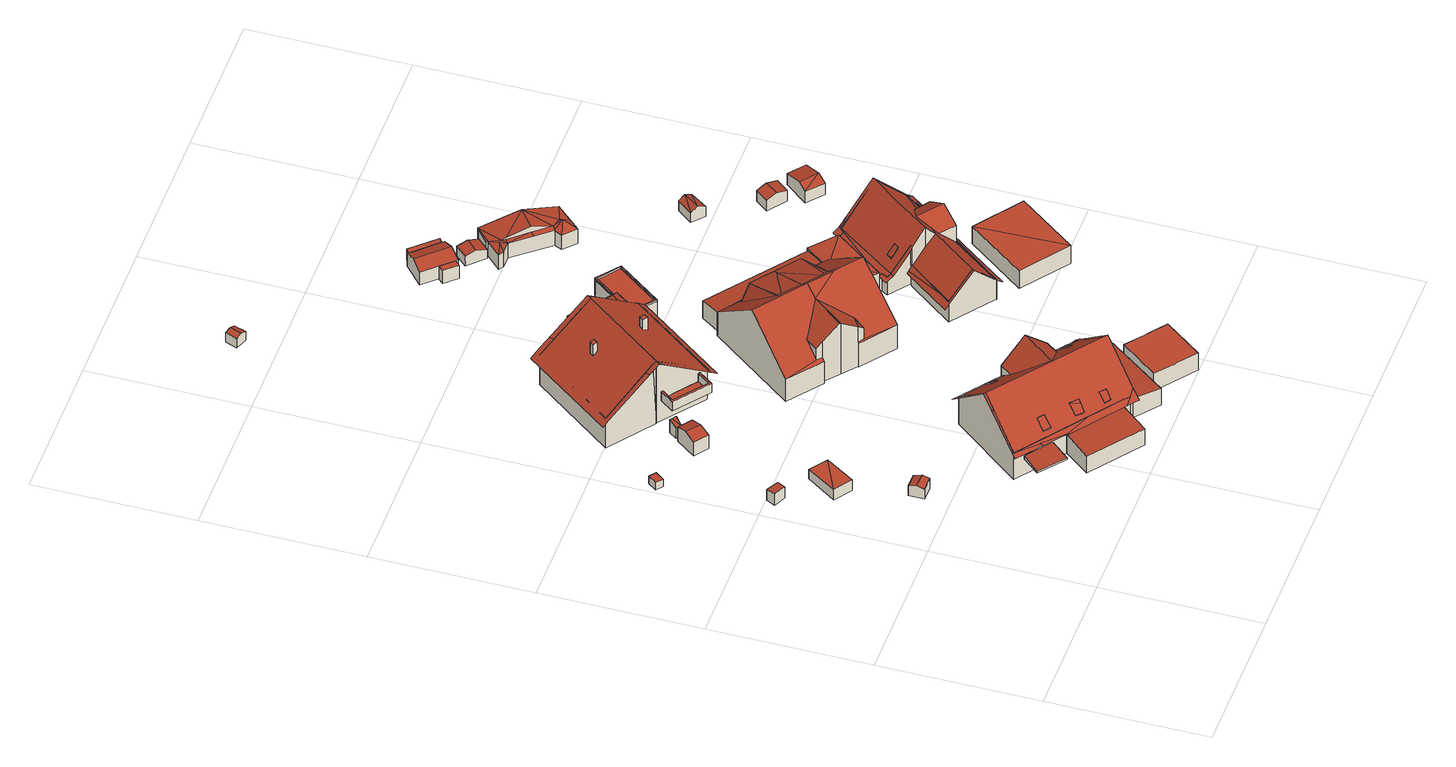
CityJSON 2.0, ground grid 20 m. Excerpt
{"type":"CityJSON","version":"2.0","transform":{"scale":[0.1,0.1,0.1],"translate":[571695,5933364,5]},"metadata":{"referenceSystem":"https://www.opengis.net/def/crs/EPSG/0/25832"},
"CityObjects":{
"building1":{"type":"Building","attributes":{"Grundfläche 2D":"1.970966","Grundhöhe NN":"5.361"},"geometry":[{"type":"Solid","lod":"3","boundaries":[[[[0,1,2,3]],[[4,5,3,2]],[[5,6,0,3]],[[6,7,1,0]],[[7,4,2,1]],[[7,6,5,4]]]],"semantics":{"surfaces":[{"type":"RoofSurface"},{"type":"WallSurface"},{"type":"GroundSurface"}],"values":[[0,1,1,1,1,2]]}}]},
"building2":{"type":"Building","attributes":{"Grundfläche 2D":"3.475276","Grundhöhe NN":"5.376"},"geometry":[{"type":"Solid","lod":"3","boundaries":[[[[8,9,10,11]],[[12,8,11,13]],[[13,11,10,14,15]],[[12,13,15,16]],[[9,8,12,16,17]],[[10,9,17,14]],[[15,14,17,16]]]],"semantics":{"surfaces":[{"type":"RoofSurface"},{"type":"WallSurface"},{"type":"GroundSurface"}],"values":[[0,0,1,1,1,1,2]]}}]},
"building3":{"type":"Building","attributes":{"Grundfläche 2D":"1.311684","Grundhöhe NN":"5.467"},"geometry":[{"type":"Solid","lod":"3","boundaries":[[[[18,19,20,21]],[[22,23,21,20]],[[23,24,18,21]],[[24,25,19,18]],[[25,22,20,19]],[[25,24,23,22]]]],"semantics":{"surfaces":[{"type":"RoofSurface"},{"type":"WallSurface"},{"type":"GroundSurface"}],"values":[[0,1,1,1,1,2]]}}]},
"building4":{"type":"Building","attributes":{"Grundfläche 2D":"12.090921","Grundhöhe NN":"5.355"},"geometry":[{"type":"Solid","lod":"3","boundaries":[[[[26,27,28]],[[26,28,29]],[[30,31,28,27]],[[31,32,29,28]],[[32,33,26,29]],[[33,30,27,26]],[[33,32,31,30]]]],"semantics":{"surfaces":[{"type":"RoofSurface"},{"type":"WallSurface"},{"type":"GroundSurface"}],"values":[[0,0,1,1,1,1,2]]}}]},
"building5":{"type":"Building","attributes":{"Grundfläche 2D":"11.364719","Grundhöhe NN":"7.847"},"geometry":[{"type":"Solid","lod":"3","boundaries":[[[[34,35,36,37]],[[35,34,38,39]],[[36,35,39,40]],[[37,36,40,41]],[[34,37,41,38]],[[39,38,41,40]]]],"semantics":{"surfaces":[{"type":"RoofSurface"},{"type":"WallSurface"},{"type":"GroundSurface"}],"values":[[0,1,1,1,1,2]]}}]},
"building6":{"type":"Building","attributes":{"Grundfläche 2D":"32.351547","Grundhöhe NN":"5.558"},"geometry":[{"type":"Solid","lod":"3","boundaries":[[[[42,43,44,45]],[[46,47,45,44]],[[47,48,42,45]],[[48,49,43,42]],[[49,46,44,43]],[[49,48,47,46]]]],"semantics":{"surfaces":[{"type":"RoofSurface"},{"type":"WallSurface"},{"type":"GroundSurface"}],"values":[[0,1,1,1,1,2]]}}]},
"building7":{"type":"Building","attributes":{"Grundfläche 2D":"6.487422","Grundhöhe NN":"5.343"},"geometry":[{"type":"Solid","lod":"3","boundaries":[[[[50,51,52,53]],[[54,50,53,55]],[[55,53,52,56,57]],[[54,55,57,58]],[[51,50,54,58,59]],[[52,51,59,56]],[[57,56,59,58]]]],"semantics":{"surfaces":[{"type":"RoofSurface"},{"type":"WallSurface"},{"type":"GroundSurface"}],"values":[[0,0,1,1,1,1,2]]}}]},
"building8":{"type":"Building","attributes":{"Grundfläche 2D":"1.043243","Grundhöhe NN":"5.343"},"children":["building8-1","building8-2"],"geometry":[{"type":"Solid","lod":"3","boundaries":[[[[60,61,62,63]],[[64,60,63,65]],[[66,67,63,62]],[[67,68,65,63]],[[68,69,64,65]],[[69,70,60,64]],[[60,70,71,66,62,61]],[[70,69,68,67,66,71]]]],"semantics":{"surfaces":[{"type":"RoofSurface"},{"type":"WallSurface"},{"type":"GroundSurface"}],"values":[[0,0,1,1,1,1,1,2]]}}]},
"building8-1":{"type":"BuildingInstallation","parents":["building8"],"geometry":[{"type":"MultiSurface","lod":"3","boundaries":[[[72,73,74,75,76,77,78,79]],[[80,81,73,72,82]],[[73,81,83,74]],[[74,83,84,75]],[[75,84,85,76]],[[86,87,77,76,85]],[[87,88,78,77]],[[79,78,88,89]],[[72,79,89,82]],[[81,80,90,91,86,85,84,83]]],"semantics":{"surfaces":[{"type":"RoofSurface"},{"type":"WallSurface"},{"type":"OuterCeilingSurface"}],"values":[0,1,1,1,1,1,1,1,1,2]}}]},
"building8-2":{"type":"BuildingInstallation","parents":["building8"],"geometry":[{"type":"MultiSurface","lod":"3","boundaries":[[[82,89,88,87]],[[87,86,80,82]],[[80,86,91,90]]],"semantics":{"surfaces":[{"type":"RoofSurface"},{"type":"WallSurface"},{"type":"OuterCeilingSurface"}],"values":[0,1,2]}}]},
"building9":{"type":"Building","attributes":{"Grundfläche 2D":"223.887274","Grundhöhe NN":"5.484"},"children":["building9-1","building9-2","building9-3","building9-4","building9-5"],"geometry":[{"type":"Solid","lod":"3","boundaries":[[[[92,93,94,95,96,97]],[[98,94,93,99,100]],[[101,102,103,104,105,106,107,108,109,110,111]],[[102,103,102,101]],[[101,102,101,111]],[[112,103,102,101,111,113,114]],[[107,106,105,104,115,116,117,118,119],[120,100,99,92,97,96,121]],[[122,123,124,125,126,127,128]],[[121,96,95]],[[92,99,93]],[[120,98,100]],[[98,120,121,95,94]],[[101,129,130,131]],[[132,101,131,133]],[[129,134,135,130]],[[102,132,133,136]],[[102,136,137,123,138]],[[127,126,139,105,138,123,122,128]],[[140,139,141,142]],[[139,126,141]],[[143,140,142,144]],[[134,106,143,144,135]],[[124,123,137,145]],[[125,124,145,146]],[[146,141,126,125]],[[133,131,130,135,144,142,141,146,145,137,136]],[[109,108,107,106,134]],[[109,134,110]],[[110,134,129,101,113,111]],[[132,102,103,112,114,113,101]],[[102,138,105,104,103]],[[143,106,107,119,118,117,116,115,104,105,139,140]]]],"semantics":{"surfaces":[{"type":"RoofSurface"},{"type":"WallSurface"},{"type":"GroundSurface"}],"values":[[0,0,0,0,0,0,0,0,1,1,1,1,1,1,1,1,1,1,1,1,1,1,1,1,1,2,0,0,0,0,0,0]]}}]},
"building9-1":{"type":"BuildingInstallation","parents":["building9"],"geometry":[{"type":"MultiSurface","lod":"3","boundaries":[[[147,148,149,150,151,152]],[[150,153,154,152,151]],[[148,155,156,149]],[[156,153,150,149]],[[152,154,157,147]],[[148,147,157,155]]],"semantics":{"surfaces":[{"type":"RoofSurface"},{"type":"WallSurface"}],"values":[0,1,1,1,1,1]}}]},
"building9-2":{"type":"BuildingInstallation","parents":["building9"],"geometry":[{"type":"MultiSurface","lod":"3","boundaries":[[[158,159,160,161]],[[158,161,162]],[[163,164,161,160]],[[162,161,164,165]],[[165,166,158,162]],[[166,167,159,158]],[[163,160,159,167]]],"semantics":{"surfaces":[{"type":"RoofSurface"},{"type":"WallSurface"}],"values":[0,0,1,1,1,1,1]}}]},
"building9-3":{"type":"BuildingInstallation","parents":["building9"],"geometry":[{"type":"MultiSurface","lod":"3","boundaries":[[[168,169,170,171]],[[170,169,172,173]],[[171,170,173,174]],[[168,171,174,175]],[[168,175,172,169]]],"semantics":{"surfaces":[{"type":"RoofSurface"},{"type":"WallSurface"}],"values":[0,1,1,1,1]}}]},
"building9-4":{"type":"BuildingInstallation","parents":["building9"],"geometry":[{"type":"MultiSurface","lod":"3","boundaries":[[[176,177,178,179]],[[179,178,180,181]],[[176,179,181,182]],[[177,176,182,183]],[[178,177,183,180]]],"semantics":{"surfaces":[{"type":"RoofSurface"},{"type":"WallSurface"}],"values":[0,1,1,1,1]}}]},
"building9-5":{"type":"BuildingInstallation","parents":["building9"],"geometry":[{"type":"MultiSurface","lod":"3","boundaries":[[[184,185,186,187]],[[187,186,188,189]],[[184,187,189,190]],[[185,184,190,191]],[[186,185,191,188]]],"semantics":{"surfaces":[{"type":"RoofSurface"},{"type":"WallSurface"}],"values":[0,1,1,1,1]}}]},
"building10":{"type":"Building","attributes":{"Grundfläche 2D":"118.333789","Grundhöhe NN":"5.332"},"children":["building10-1"],"geometry":[{"type":"Solid","lod":"3","boundaries":[[[[192,193,194,195,196,197,198,199,200]],[[201,202,203,204]],[[205,206,203,202]],[[207,208,206,205]],[[209,203,206,208]],[[204,203,209]],[[197,196,195,210,211,212]],[[213,214,197,212,215]],[[216,213,215,217]],[[218,216,217,210]],[[210,195,218]],[[207,205,202,201,219,220]],[[208,207,220,221]],[[204,209,208,221,222]],[[201,204,222,219]],[[217,215,212,211,210]],[[221,220,219,222]],[[197,214,213,216,218,195,194,193,192,200,199,198]]]],"semantics":{"surfaces":[{"type":"RoofSurface"},{"type":"WallSurface"},{"type":"GroundSurface"}],"values":[[0,0,0,0,0,0,1,1,1,1,1,1,1,1,1,2,2,0]]}}]},
"building10-1":{"type":"BuildingInstallation","parents":["building10"],"geometry":[{"type":"MultiSurface","lod":"3","boundaries":[[[223,224,225,226]],[[226,225,227,228]],[[223,226,228,229]],[[224,223,229,230]],[[225,224,230,227]]],"semantics":{"surfaces":[{"type":"RoofSurface"},{"type":"WallSurface"}],"values":[0,1,1,1,1]}}]},
"building11":{"type":"Building","attributes":{"Grundfläche 2D":"94.186105","Grundhöhe NN":"5.343"},"children":["building11-1"],"geometry":[{"type":"MultiSurface","lod":"3","boundaries":[[[231,198,232]],[[195,194,233]],[[234,235,236,237,238]],[[236,235,239]],[[239,235,234]],[[240,241,231,232,197,196,195,233,242,236,239,234,243,244]],[[245,246,219,198,231,241,240,244,243,234,247,248,249]],[[232,198,219,250]],[[251,232,250,252]],[[197,251,252,212]],[[210,195,196,197,212,211]],[[253,195,210,254]],[[255,256,253,254,257,258]],[[234,235,239,255,258,247]],[[212,252,250,219,246,245,249,248,247,258,257,254,210,211]],[[232,251,197]],[[256,255,236,242,233,194,195,253]],[[236,255,239]]],"semantics":{"surfaces":[{"type":"RoofSurface"},{"type":"WallSurface"},{"type":"GroundSurface"}],"values":[0,0,0,0,0,0,1,1,1,1,1,1,1,1,2,0,0,0]}}]},
"building11-1":{"type":"BuildingInstallation","parents":["building11"],"geometry":[{"type":"MultiSurface","lod":"3","boundaries":[[[259,260,261,262,263,264]],[[265,262,261,260,266,267]],[[263,262,265,268]],[[264,263,268,269]],[[266,260,259,264,269,270]]],"semantics":{"surfaces":[{"type":"RoofSurface"},{"type":"WallSurface"}],"values":[0,1,1,1,1]}}]},
"building12":{"type":"Building","attributes":{"Grundfläche 2D":"35.993111","Grundhöhe NN":"5.484"},"children":["building12-1"],"geometry":[{"type":"Solid","lod":"3","boundaries":[[[[271,272,273,274,275,276,277,278]],[[273,272,279,280]],[[276,275,274,273,280,281]],[[277,276,281,282]],[[272,271,278,277,282,279]],[[281,280,279,282]]]],"semantics":{"surfaces":[{"type":"RoofSurface"},{"type":"WallSurface"},{"type":"GroundSurface"}],"values":[[0,1,1,1,1,2]]}}]},
"building12-1":{"type":"BuildingInstallation","parents":["building12"],"geometry":[{"type":"MultiSurface","lod":"3","boundaries":[[[271,283,284,274,275,285,286,278]]],"semantics":{"surfaces":[{"type":"RoofSurface"}],"values":[0]}}]},
"building13":{"type":"Building","attributes":{"Grundfläche 2D":"102.881256","Grundhöhe NN":"5.452"},"geometry":[{"type":"Solid","lod":"3","boundaries":[[[[287,288,289]],[[290,288,287,291,292,293]],[[294,290,293]],[[293,295,296,297,294]],[[289,288,290,294,298,299]],[[300,301,302,303,304,298,294,297,296,305,306,307]],[[299,298,304,303,308,309,310,311]],[[312,313,314,309,308]],[[315,311,316]],[[317,316,311,310,318]],[[309,318,310]],[[314,317,318,309]],[[289,306,291,287]],[[306,305,293,292,291]],[[296,295,293,305]],[[306,289,299,311,315,319,320,321,307]],[[302,301,300,307,321,322]],[[308,303,302,322,323]],[[313,312,308,323,324]],[[314,313,324,325]],[[315,316,317,314,325,326,319]],[[322,321,320,319,326,325,324,323]]]],"semantics":{"surfaces":[{"type":"RoofSurface"},{"type":"WallSurface"},{"type":"GroundSurface"}],"values":[[0,0,0,0,0,0,0,0,0,0,1,1,1,1,1,1,1,1,1,1,1,2]]}}]},
"building14":{"type":"Building","attributes":{"Grundfläche 2D":"2.505263","Grundhöhe NN":"5.997"},"geometry":[{"type":"Solid","lod":"3","boundaries":[[[[327,328,329,330]],[[331,328,327,332]],[[330,329,333,334]],[[332,327,330,334,335]],[[331,332,335,336]],[[333,329,328,331,336]],[[335,334,333,336]]]],"semantics":{"surfaces":[{"type":"RoofSurface"},{"type":"WallSurface"},{"type":"GroundSurface"}],"values":[[0,0,1,1,1,1,2]]}}]},
"building15":{"type":"Building","attributes":{"Grundfläche 2D":"103.588518","Grundhöhe NN":"5.501"},"children":["building15-1"],"geometry":[{"type":"Solid","lod":"3","boundaries":[[[[287,337,338,339,340,291]],[[289,337,287]],[[339,341,340]],[[340,341,342]],[[343,344,342,341,345,346]],[[337,289,299,347,341,339,338]],[[341,347,348]],[[311,347,299]],[[349,315,350,351,311]],[[351,352,353,354,355,356,348,347,311]],[[357,353,352,358,359]],[[360,361,362,363,364,365,307,306,366,367,343,346,345,341,348,356]],[[350,368,351]],[[351,368,352]],[[368,350,358,352]],[[306,289,287,291]],[[344,343,367]],[[340,342,344,367,366]],[[291,340,366,306]],[[311,299,289,306,307,321,319,315,349]],[[307,365,364,363,369,321]],[[358,350,315,319,370]],[[359,358,370,371]],[[353,357,359,371,372]],[[356,355,354,353,372,373,374,375,376,369,363,362,361,360]],[[375,374,373,372,371,370,319,321,369,376]]]],"semantics":{"surfaces":[{"type":"RoofSurface"},{"type":"WallSurface"},{"type":"GroundSurface"}],"values":[[0,0,0,0,0,0,0,0,0,0,0,0,0,1,1,1,1,1,1,1,1,1,1,1,1,2]]}}]},
"building15-1":{"type":"BuildingInstallation","parents":["building15"],"geometry":[{"type":"MultiSurface","lod":"3","boundaries":[[[377,378,379,380,381,382]],[[381,383,384,382]],[[382,384,385,377]],[[378,377,385,386]],[[379,378,386,387]],[[380,379,387,388]],[[381,380,388,383]],[[388,387,386,385,384,383]]],"semantics":{"surfaces":[{"type":"RoofSurface"},{"type":"WallSurface"},{"type":"OuterCeilingSurface"}],"values":[0,1,1,1,1,1,1,2]}}]},
"building16":{"type":"Building","attributes":{"Grundfläche 2D":"23.537026","Grundhöhe NN":"5.481"},"children":["building16-1"],"geometry":[{"type":"Solid","lod":"3","boundaries":[[[[389,390,391,392,393,394,395,396]],[[392,391,390,397,398]],[[394,393,392,398,399]],[[395,394,399,400]],[[396,395,400,401]],[[389,396,401,402]],[[390,389,402,397]],[[401,400,399,398,397,402]]]],"semantics":{"surfaces":[{"type":"RoofSurface"},{"type":"WallSurface"},{"type":"GroundSurface"}],"values":[[0,1,1,1,1,1,1,2]]}}]},
"building16-1":{"type":"BuildingInstallation","parents":["building16"],"geometry":[{"type":"MultiSurface","lod":"3","boundaries":[[[403,404,405,406,407,408,409,410,411,412]],[[390,391,408,407]],[[409,408,391,413]],[[413,414,410,409]],[[411,410,414,415]],[[415,393,412,411]],[[393,394,403,412]],[[394,395,404,403]],[[395,396,405,404]],[[396,389,406,405]],[[389,390,407,406]]],"semantics":{"surfaces":[{"type":"RoofSurface"},{"type":"WallSurface"}],"values":[0,1,1,1,1,1,1,1,1,1,1]}}]},
"building17":{"type":"Building","attributes":{"Grundfläche 2D":"48.685444","Grundhöhe NN":"5.452"},"geometry":[{"type":"MultiSurface","lod":"3","boundaries":[[[416,417,418,419,420]],[[417,416,421,422]],[[418,417,422,423]],[[419,418,423,424]],[[423,422,421,424]]],"semantics":{"surfaces":[{"type":"RoofSurface"},{"type":"WallSurface"},{"type":"GroundSurface"}],"values":[0,1,1,1,2]}}]},
"building18":{"type":"Building","attributes":{"Grundfläche 2D":"1.880938","Grundhöhe NN":"5.916"},"geometry":[{"type":"Solid","lod":"3","boundaries":[[[[425,426,427,428]],[[429,430,428,427]],[[430,431,425,428]],[[431,432,426,425]],[[432,429,427,426]],[[432,431,430,429]]]],"semantics":{"surfaces":[{"type":"RoofSurface"},{"type":"WallSurface"},{"type":"GroundSurface"}],"values":[[0,1,1,1,1,2]]}}]},
"building19":{"type":"Building","attributes":{"Grundfläche 2D":"32.249100","Grundhöhe NN":"5.452"},"geometry":[{"type":"MultiSurface","lod":"3","boundaries":[[[419,433,434,435,420]],[[436,437,433]],[[437,434,433]],[[433,419,424,369]],[[436,433,369,438]],[[437,436,438,439]],[[434,437,439,440]],[[435,434,440,441]],[[420,435,441,421,416]],[[441,440,439,438,369,424,421]]],"semantics":{"surfaces":[{"type":"RoofSurface"},{"type":"WallSurface"},{"type":"GroundSurface"}],"values":[0,0,0,1,1,1,1,1,1,2]}}]},
"building20":{"type":"Building","attributes":{"Grundfläche 2D":"16.298500","Grundhöhe NN":"5.969"},"geometry":[{"type":"Solid","lod":"3","boundaries":[[[[442,443,444,445,446]],[[444,443,447,448]],[[445,444,448,449,450]],[[451,442,446,445,450,452]],[[447,443,442,451,453]],[[448,447,453,449]],[[451,452,450,449,453]]]],"semantics":{"surfaces":[{"type":"RoofSurface"},{"type":"WallSurface"},{"type":"GroundSurface"}],"values":[[0,0,1,1,1,1,2]]}}]},
"building21":{"type":"Building","attributes":{"Grundfläche 2D":"2.882320","Grundhöhe NN":"6.193"},"geometry":[{"type":"Solid","lod":"3","boundaries":[[[[454,455,446,456]],[[457,458,456,446]],[[458,459,454,456]],[[459,460,455,454]],[[455,460,457,446]],[[459,458,457,460]]]],"semantics":{"surfaces":[{"type":"RoofSurface"},{"type":"WallSurface"},{"type":"GroundSurface"}],"values":[[0,1,1,1,1,2]]}}]},
"building22":{"type":"Building","attributes":{"Grundfläche 2D":"146.529290","Grundhöhe NN":"5.329"},"children":["building22-1"],"geometry":[{"type":"Solid","lod":"3","boundaries":[[[[461,462,463,464,465,466]],[[467,468,469,470,465,464,471,472]],[[473,474,475,476,477,478,479,480,481]],[[482,483,479,478,477]],[[474,484,485,486,487,488,489,477,476,475]],[[490,491,492,493,494,495,496,497,498,499]],[[500,501,502]],[[503,504,505,506,500,502,507,508]],[[503,508,507,509,510]],[[498,500,506,505,468,467,472,490,499]],[[487,486,511,490,472,471,464,463,462,510,509,507,489,488]],[[493,492,486,485,494]],[[486,492,491,490,511]],[[503,510,462,461,466]],[[505,504,470,469,468]],[[470,504,503,466,465]],[[512,513,494,485,514,515,516]],[[517,518,506,499,519,513,512,520]],[[521,518,517,522]],[[523,524,476,488,509,508,521,522,525]],[[526,476,524,527]],[[528,483,478,526,527]],[[479,483,528,529]],[[530,479,529,531]],[[532,530,531,533]],[[515,514,475,532,533]],[[529,528,527,524,523,525,522,517,520,512,516,515,533,531]],[[480,479,530,532,475,474,473,481]],[[514,485,484,474,475]],[[494,513,497,496,495]],[[499,498,497,519]],[[497,513,519]],[[499,506,500,498]],[[506,518,521,508,507,502,501,500]],[[509,488,489,507]],[[509,507,508]],[[488,476,477,489]],[[483,482,477,476,478]],[[476,526,478]]]],"semantics":{"surfaces":[{"type":"RoofSurface"},{"type":"WallSurface"},{"type":"GroundSurface"}],"values":[[0,0,0,0,0,0,0,0,0,0,0,1,1,1,1,1,1,1,1,1,1,1,1,1,1,1,2,0,0,0,0,0,0,0,0,0,0,0,0]]}}]},
"building22-1":{"type":"BuildingInstallation","parents":["building22"],"geometry":[{"type":"MultiSurface","lod":"3","boundaries":[[[534,535,536,537,538,539]],[[540,541,542,539,538,537]],[[540,537,536,535,543,544]],[[542,545,534,539]],[[545,543,535,534]]],"semantics":{"surfaces":[{"type":"RoofSurface"},{"type":"WallSurface"}],"values":[0,1,1,1,1]}}]},
"building23":{"type":"Building","attributes":{"Grundfläche 2D":"5.427278","Grundhöhe NN":"6.012"},"geometry":[{"type":"Solid","lod":"3","boundaries":[[[[546,547,548,549]],[[550,547,546,551]],[[549,548,552,553]],[[551,546,549,553,554]],[[550,551,554,555]],[[552,548,547,550,555]],[[553,552,555,554]]]],"semantics":{"surfaces":[{"type":"RoofSurface"},{"type":"WallSurface"},{"type":"GroundSurface"}],"values":[[0,0,1,1,1,1,2]]}}]},
"building24":{"type":"Building","attributes":{"Grundfläche 2D":"65.474566","Grundhöhe NN":"5.354"},"geometry":[{"type":"Solid","lod":"3","boundaries":[[[[556,557,558]],[[559,557,556]],[[560,561,558,557]],[[561,562,556,558]],[[562,563,559,556]],[[563,560,557,559]],[[563,562,561,560]]]],"semantics":{"surfaces":[{"type":"RoofSurface"},{"type":"WallSurface"},{"type":"GroundSurface"}],"values":[[0,0,1,1,1,1,2]]}}]},
"building25":{"type":"Building","attributes":{"Grundfläche 2D":"40.318764","Grundhöhe NN":"5.694"},"geometry":[{"type":"Solid","lod":"3","boundaries":[[[[564,565,566]],[[565,567,566]],[[564,568,569,570]],[[571,565,564]],[[564,572,571]],[[570,572,564]],[[573,574,568]],[[574,569,568]],[[575,576,574]],[[574,576,569]],[[577,576,575]],[[578,576,577]],[[579,580,578]],[[578,581,569]],[[578,580,581]],[[582,571,580,579]],[[583,584,582]],[[582,584,571]],[[585,584,583]],[[585,567,584]],[[569,576,578]],[[584,565,571]],[[584,567,565]],[[569,581,580,571,572,570]],[[568,564,566,586,587]],[[573,568,587,588]],[[574,573,588,589]],[[575,574,589,590]],[[577,575,590,591]],[[578,577,591,592]],[[582,579,578,592,593]],[[583,582,593,594]],[[585,583,594,595]],[[566,567,585,595,586]],[[586,595,594,593,592,591,590,589,588,587]]]],"semantics":{"surfaces":[{"type":"RoofSurface"},{"type":"WallSurface"},{"type":"GroundSurface"}],"values":[[0,0,0,0,0,0,0,0,0,0,0,0,0,0,0,0,0,0,0,0,0,0,0,1,1,1,1,1,1,1,1,1,1,1,2]]}}]},
"building26":{"type":"Building","attributes":{"Grundfläche 2D":"4.866640","Grundhöhe NN":"5.471"},"geometry":[{"type":"Solid","lod":"3","boundaries":[[[[596,597,598]],[[596,598,599]],[[600,599,601]],[[596,599,600]],[[598,597,602,603]],[[601,599,598,603,604]],[[600,601,604,605]],[[602,597,596,600,605]],[[604,603,602,605]]]],"semantics":{"surfaces":[{"type":"RoofSurface"},{"type":"WallSurface"},{"type":"GroundSurface"}],"values":[[0,0,0,0,1,1,1,1,2]]}}]},
"building27":{"type":"Building","attributes":{"Grundfläche 2D":"5.547061","Grundhöhe NN":"5.489"},"geometry":[{"type":"Solid","lod":"3","boundaries":[[[[606,607,608,609]],[[610,607,606,611]],[[609,608,612,613]],[[611,606,609,613,614]],[[610,611,614,615]],[[612,608,607,610,615]],[[614,613,612,615]]]],"semantics":{"surfaces":[{"type":"RoofSurface"},{"type":"WallSurface"},{"type":"GroundSurface"}],"values":[[0,0,1,1,1,1,2]]}}]},
"building28":{"type":"Building","attributes":{"Grundfläche 2D":"9.695980","Grundhöhe NN":"5.375"},"geometry":[{"type":"Solid","lod":"3","boundaries":[[[[616,617,618]],[[619,620,618,621]],[[616,618,620]],[[621,618,617,622,623]],[[619,621,623,624]],[[616,620,619,624,625]],[[617,616,625,622]],[[623,622,625,624]]]],"semantics":{"surfaces":[{"type":"RoofSurface"},{"type":"WallSurface"},{"type":"GroundSurface"}],"values":[[0,0,0,1,1,1,1,2]]}}]}
},
"vertices":[
[36,381,21],[42,391,20],[27,399,20],[21,388,21],[27,399,4],[21,388,4],[36,381,4],[42,391,4],
[101,239,22],[100,249,19],[82,249,19],[82,239,22],[101,230,19],[82,230,19],[82,249,4],[82,230,4],[101,230,4],[100,249,4],
[12,517,16],[20,528,16],[12,534,16],[4,523,16],[12,534,5],[4,523,5],[12,517,5],[20,528,5],
[50,327,20],[71,312,20],[97,349,18],[75,365,18],[71,312,4],[97,349,4],[75,365,4],[50,327,4],
[187,112,33],[155,135,33],[137,114,30],[169,89,30],[187,112,28],[155,135,28],[137,114,28],[169,89,28],
[177,68,31],[241,20,31],[265,53,36],[202,100,35],[265,53,6],[202,100,6],[177,68,6],[241,20,6],
[99,500,28],[108,513,24],[92,525,24],[83,513,28],[90,488,24],[73,500,24],[92,525,3],[73,500,3],[90,488,3],[108,513,3],
[101,524,19],[109,532,23],[109,533,23],[105,536,23],[95,528,19],[102,538,23],[109,533,3],[105,536,3],[102,538,3],[95,528,3],[101,524,3],[109,532,3],
[120,552,48],[118,553,48],[105,536,48],[148,503,48],[161,521,48],[159,522,48],[148,506,48],[108,537,48],[120,552,34],[118,553,34],[120,552,36],[105,536,34],[148,503,34],[161,521,34],[159,522,34],[159,522,36],[148,506,36],[108,537,36],[108,537,34],[148,506,34],
[259,137,87],[259,136,88],[290,177,88],[264,197,59],[253,182,59],[255,164,70],[315,159,59],[260,136,87],[304,144,59],[272,47,45],[277,47,48],[282,47,50],[312,86,94],[309,89,94],[178,188,94],[176,190,94],[139,141,40],[198,96,40],[198,95,40],[262,48,40],[279,42,45],[272,40,40],[275,37,40],[343,126,50],[346,131,46],[350,136,40],[346,138,40],[213,239,40],[315,159,43],[264,197,43],[289,62,35],[279,49,35],[312,23,30],[372,104,30],[339,129,36],[329,116,36],[309,89,35],[265,53,46],[265,53,5],[272,47,5],[275,45,45],[275,45,5],[143,144,45],[143,144,5],[277,47,5],[279,49,5],[279,49,50],[339,129,50],[343,133,46],[339,129,5],[343,133,5],[212,231,47],[212,231,5],[312,23,5],[372,104,5],
[193,118,54],[198,125,61],[190,131,61],[182,121,51],[190,115,51],[191,115,51],[182,121,50],[191,115,49],[198,125,60],[190,131,60],[193,118,53],
[225,104,61],[218,94,51],[227,87,50],[232,93,57],[235,96,61],[227,87,49],[232,93,56],[235,96,60],[225,104,60],[218,94,50],
[319,145,51],[314,137,59],[321,131,59],[327,139,51],[314,137,58],[321,131,58],[327,139,50],[319,145,50],
[249,70,50],[256,65,50],[262,72,59],[255,78,59],[262,72,58],[255,78,58],[249,70,49],[256,65,49],
[238,207,51],[232,199,59],[239,193,59],[245,201,51],[239,193,58],[245,201,50],[238,207,50],[232,199,58],
[47,599,42],[53,595,48],[108,552,98],[112,557,98],[113,558,98],[190,659,98],[194,664,98],[138,707,48],[132,712,42],[194,664,36],[203,656,45],[222,685,42],[219,696,36],[237,631,45],[261,655,42],[249,622,36],[273,655,36],[270,657,36],[112,557,3],[113,558,3],[190,659,3],[135,702,48],[137,700,50],[135,702,3],[56,599,48],[56,599,3],[109,560,95],[194,664,3],[249,622,3],[273,655,3],[219,696,3],
[126,636,89],[131,633,89],[135,638,89],[130,641,89],[135,638,76],[130,641,72],[126,636,72],[131,633,76],
[197,661,95],[191,661,98],[114,548,93],[250,622,49],[244,614,49],[164,509,49],[172,504,42],[257,616,42],[188,540,49],[200,659,92],[198,660,94],[155,516,57],[241,628,56],[240,629,57],[200,659,3],[197,661,3],[250,622,3],[241,628,3],[240,629,3],[191,661,3],[191,660,98],[191,660,3],[113,557,98],[113,557,3],[169,515,49],[168,515,49],[168,515,3],[169,515,3],
[187,599,90],[186,600,90],[184,597,90],[182,595,90],[187,591,90],[191,596,90],[182,595,75],[186,600,75],[184,597,75],[187,591,71],[191,596,71],[187,599,74],
[390,68,31],[368,85,31],[332,38,31],[354,21,31],[359,17,31],[380,1,31],[416,48,31],[395,64,31],[368,85,5],[332,38,5],[380,1,5],[416,48,5],
[390,65,31],[357,21,31],[359,19,31],[392,63,31],
[327,483,67],[277,461,85],[298,444,85],[273,465,85],[330,486,66],[305,505,66],[302,507,66],[271,466,85],[302,507,65],[291,513,45],[280,488,66],[263,456,95],[291,435,95],[305,510,41],[275,532,41],[271,535,41],[230,481,95],[253,463,95],[302,507,44],[330,486,43],[332,489,41],[189,428,39],[227,404,42],[239,419,59],[282,423,83],[225,400,39],[231,396,39],[233,399,42],[252,383,82],[251,384,83],[233,399,65],[227,404,59],[252,383,5],[282,423,5],[332,489,5],[271,535,5],[189,428,5],[231,396,5],[233,399,5],[251,384,5],
[90,1041,26],[96,1056,26],[88,1059,24],[82,1044,24],[102,1053,24],[97,1038,24],[88,1059,10],[82,1044,10],[97,1038,10],[102,1053,10],
[319,427,86],[321,426,86],[322,425,86],[359,464,66],[326,422,86],[359,464,65],[365,457,45],[366,457,45],[346,440,65],[361,453,49],[319,413,95],[328,407,95],[255,387,82],[270,368,65],[290,380,59],[277,364,42],[312,335,41],[342,375,82],[343,376,82],[352,388,95],[275,362,41],[270,368,42],[269,367,41],[359,397,86],[359,398,86],[367,407,76],[393,442,41],[369,461,41],[361,467,41],[359,464,43],[366,457,44],[277,364,59],[393,442,5],[270,368,5],[269,367,5],[312,335,5],[342,375,5],[343,376,5],[359,397,5],[359,398,5],
[342,375,27],[347,372,27],[363,394,27],[363,395,27],[359,397,27],[343,376,27],[359,397,25],[343,376,25],[342,375,25],[347,372,25],[363,394,25],[363,395,25],
[293,687,30],[270,657,30],[272,657,30],[273,655,30],[255,630,30],[254,629,30],[279,609,30],[321,665,30],[270,657,5],[273,655,5],[254,629,5],[279,609,5],[321,665,5],[293,687,5],
[254,629,32],[279,609,32],[321,665,32],[293,687,32],[270,657,32],[272,657,32],[293,684,32],[319,665,32],[279,612,32],[255,630,32],[293,684,30],[319,665,30],[279,612,30],
[410,472,31],[294,560,31],[275,532,34],[389,445,34],[392,448,34],[410,472,5],[294,560,5],[275,532,5],[389,445,5],
[256,855,29],[270,840,29],[276,846,29],[262,862,29],[276,846,9],[262,862,9],[256,855,9],[270,840,9],
[393,442,33],[445,447,32],[411,473,34],[367,407,33],[398,384,32],[367,407,5],[398,384,5],[445,447,5],[411,473,5],
[271,902,29],[258,890,35],[291,856,35],[303,868,29],[301,871,29],[245,879,29],[278,844,29],[278,844,10],[303,868,10],[271,902,10],[301,871,10],[245,879,10],
[278,905,29],[272,900,29],[306,875,29],[301,871,12],[306,875,12],[278,905,12],[272,900,12],
[491,366,57],[485,370,57],[462,361,70],[458,359,73],[488,336,73],[503,357,57],[455,335,59],[455,331,57],[473,318,57],[474,317,57],[458,358,72],[456,340,62],[393,370,30],[397,367,32],[400,371,32],[456,447,32],[458,450,32],[452,443,31],[398,384,27],[392,377,27],[390,373,27],[451,455,27],[445,447,27],[412,355,53],[418,351,62],[434,341,82],[466,384,82],[493,419,82],[495,422,82],[445,332,66],[440,336,59],[434,341,52],[419,351,35],[418,351,35],[412,355,27],[367,296,27],[373,292,34],[399,272,66],[401,274,66],[425,253,33],[431,248,27],[537,389,27],[503,357,33],[474,317,32],[473,318,33],[426,255,33],[531,394,33],[530,393,33],[529,393,34],[491,366,48],[440,336,73],[374,294,3],[374,294,34],[421,354,62],[421,354,3],[418,351,3],[426,254,3],[426,254,33],[375,294,34],[426,255,3],[532,391,31],[532,391,3],[529,393,3],[456,447,3],[530,393,3],[452,443,32],[452,443,3],[445,447,3],[398,384,3],[401,382,29],[401,382,3],[396,374,30],[396,374,3],
[419,381,43],[414,375,43],[417,372,47],[422,369,54],[426,374,54],[427,375,54],[422,369,53],[426,374,53],[427,375,53],[414,375,42],[417,372,46],[419,381,42],
[300,830,28],[314,844,28],[305,854,24],[291,840,24],[324,834,24],[310,820,24],[305,854,10],[291,840,10],[310,820,10],[324,834,10],
[508,192,31],[506,308,30],[450,235,31],[563,265,31],[506,308,4],[450,235,4],[508,192,4],[563,265,4],
[370,798,39],[375,755,31],[398,763,29],[380,744,29],[336,839,29],[323,807,31],[326,803,32],[362,758,32],[346,779,39],[317,823,28],[318,822,29],[300,803,29],[318,808,31],[306,799,29],[321,799,29],[341,775,29],[346,779,31],[326,803,30],[357,755,30],[353,745,29],[368,749,39],[368,731,29],[398,763,7],[336,839,7],[317,823,7],[318,822,7],[300,803,7],[306,799,7],[321,799,7],[357,755,7],[353,745,7],[368,731,7],
[464,635,25],[457,640,20],[442,621,20],[449,615,25],[472,629,20],[457,608,20],[457,640,5],[442,621,5],[457,608,5],[472,629,5],
[498,537,25],[510,553,25],[499,561,21],[487,545,21],[522,544,21],[510,528,21],[499,561,5],[487,545,5],[510,528,5],[522,544,5],
[514,508,21],[534,491,21],[542,501,27],[537,537,21],[521,517,27],[557,521,21],[534,491,4],[557,521,4],[537,537,4],[514,508,4]
]}
